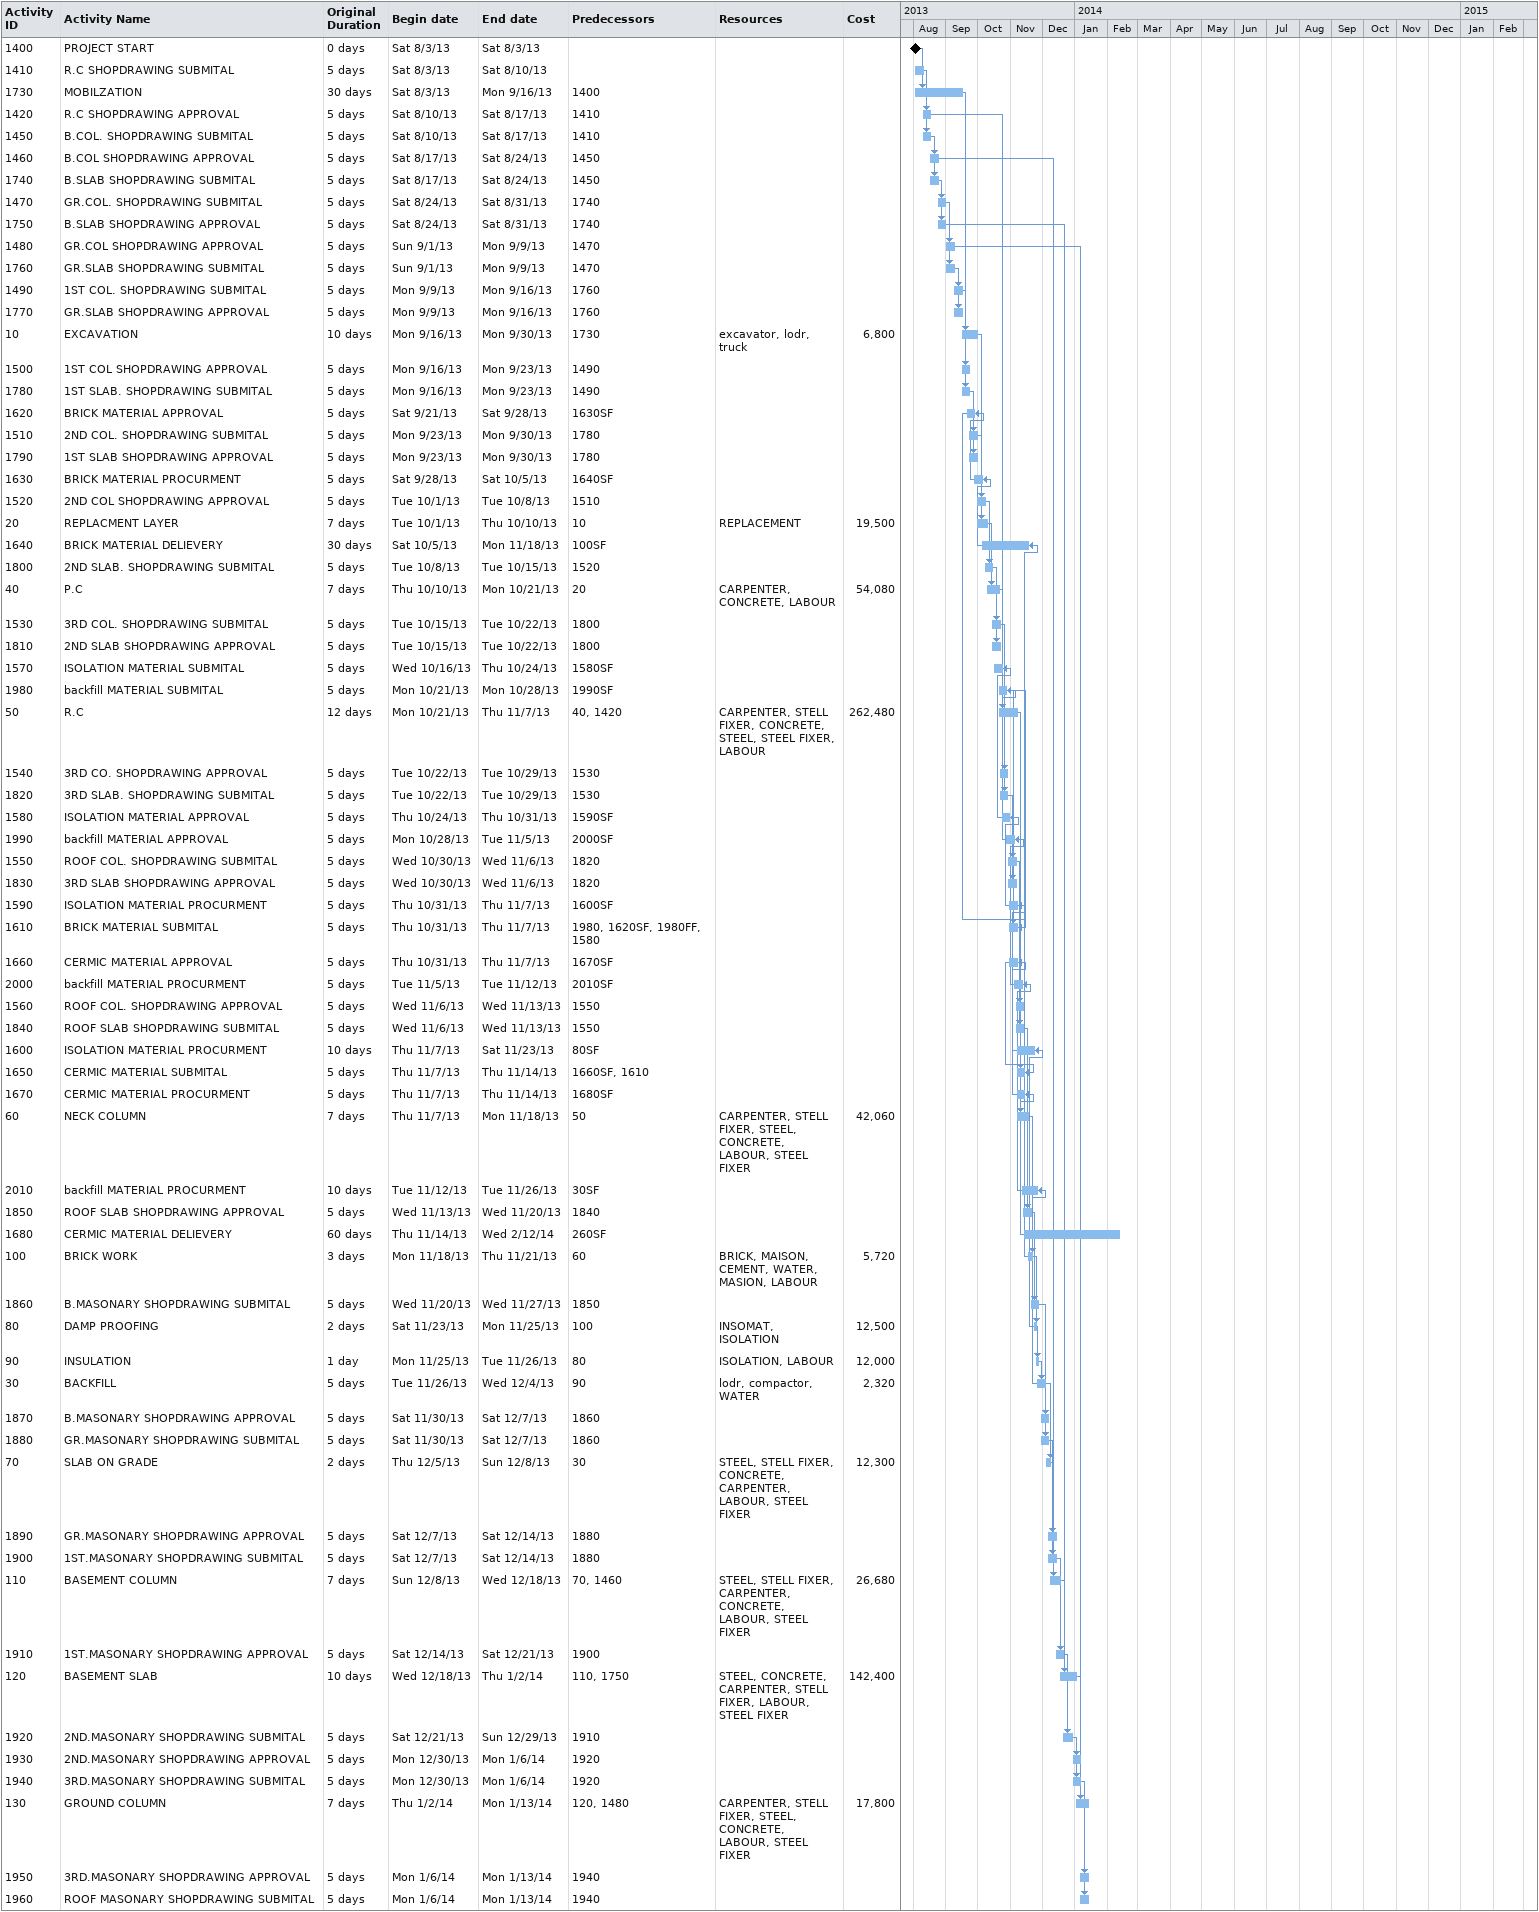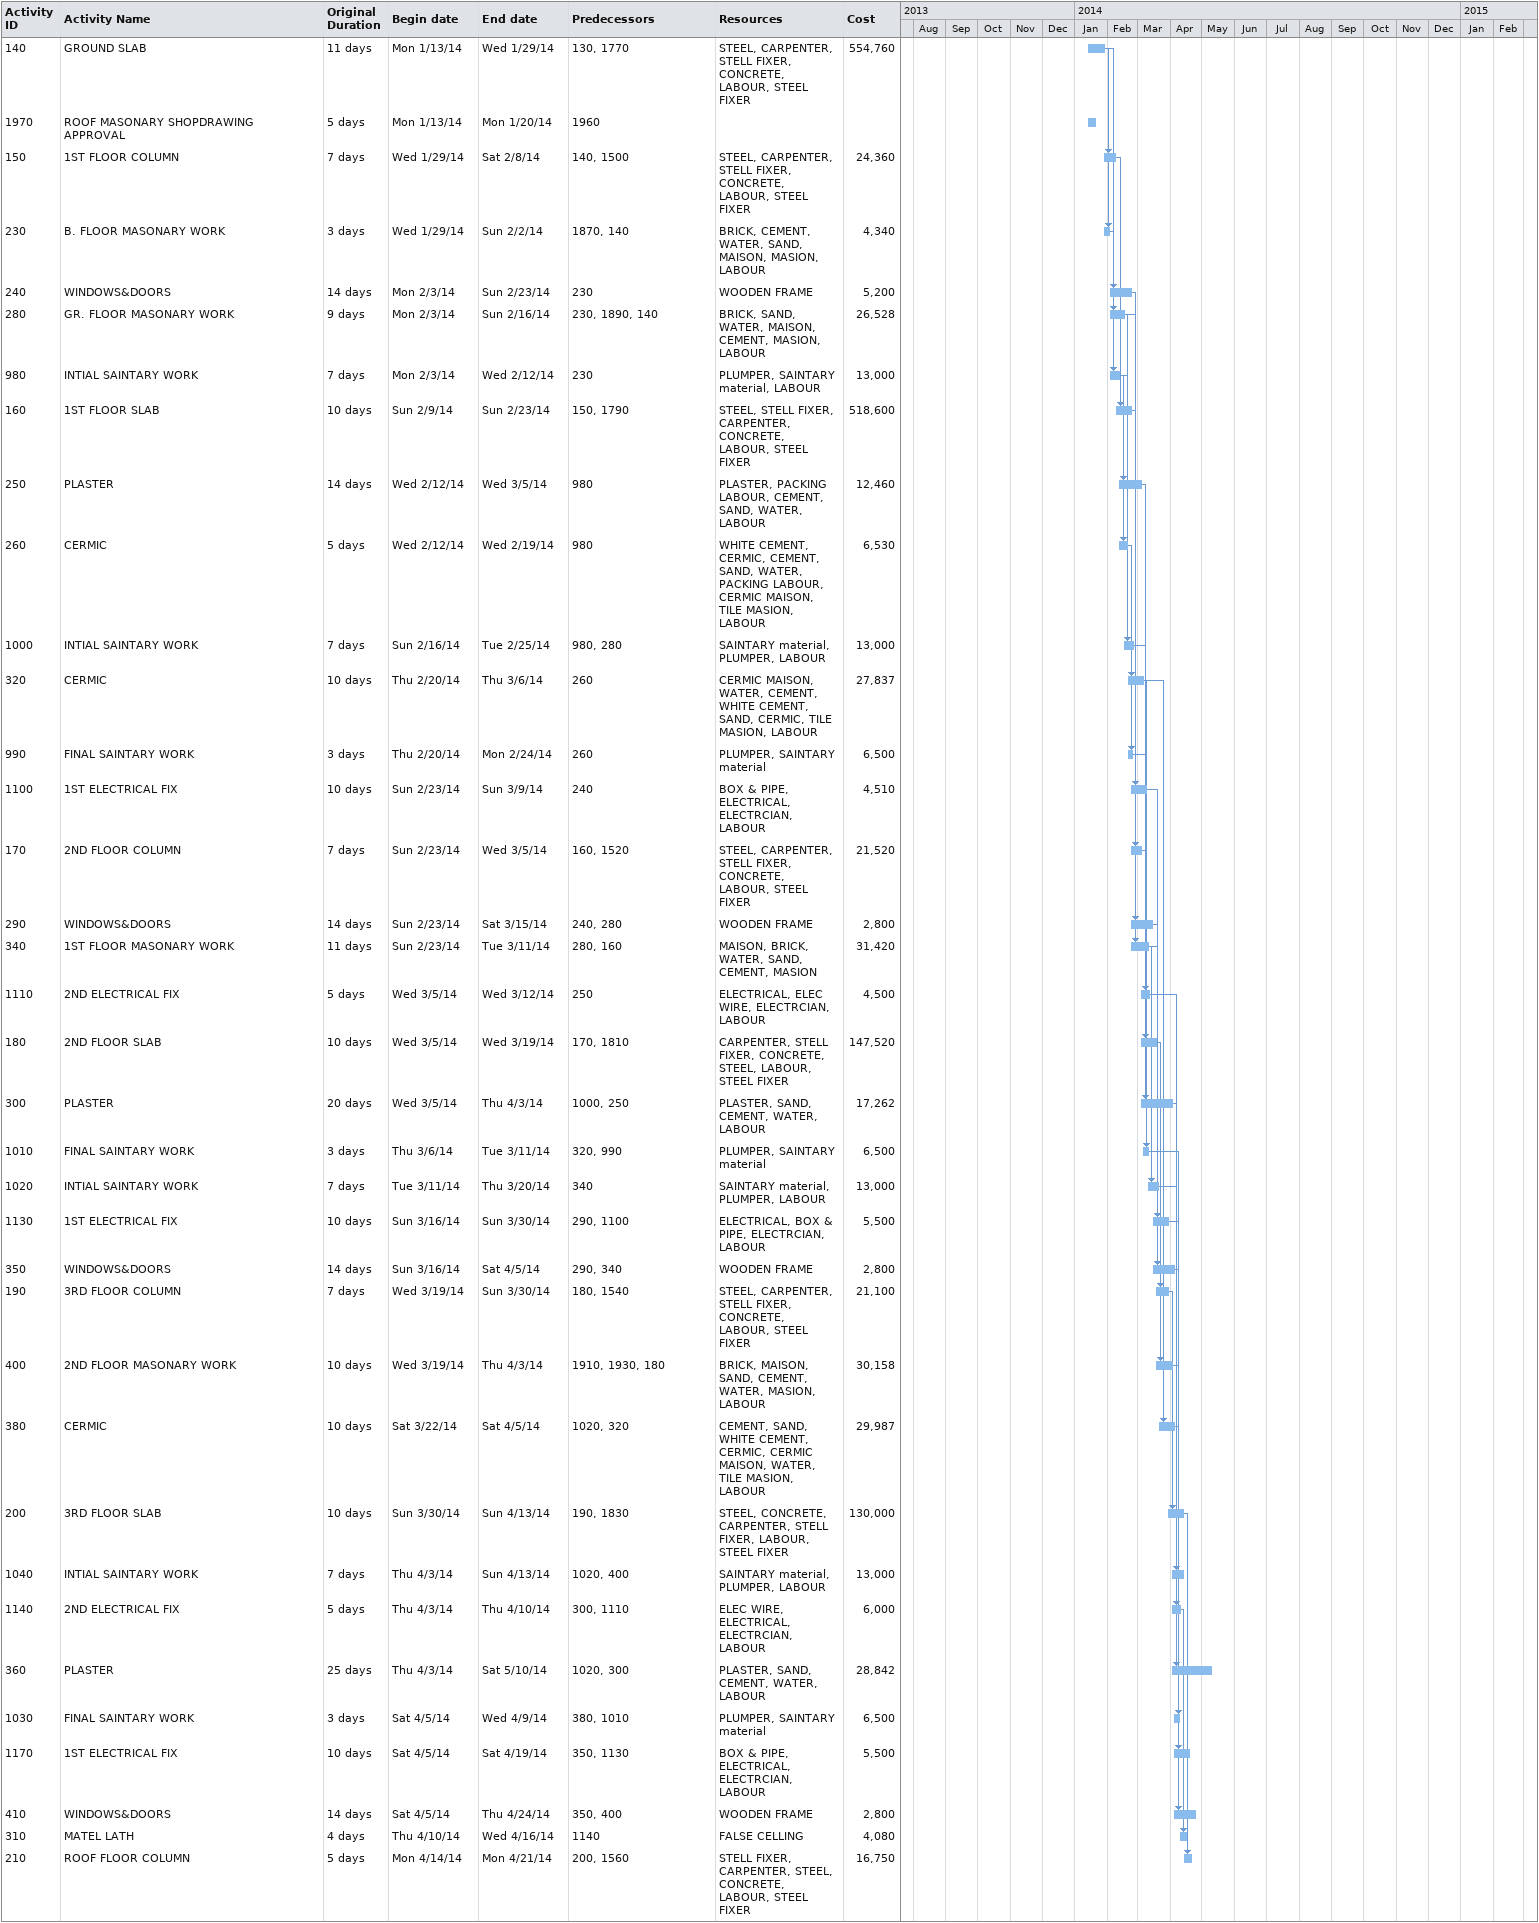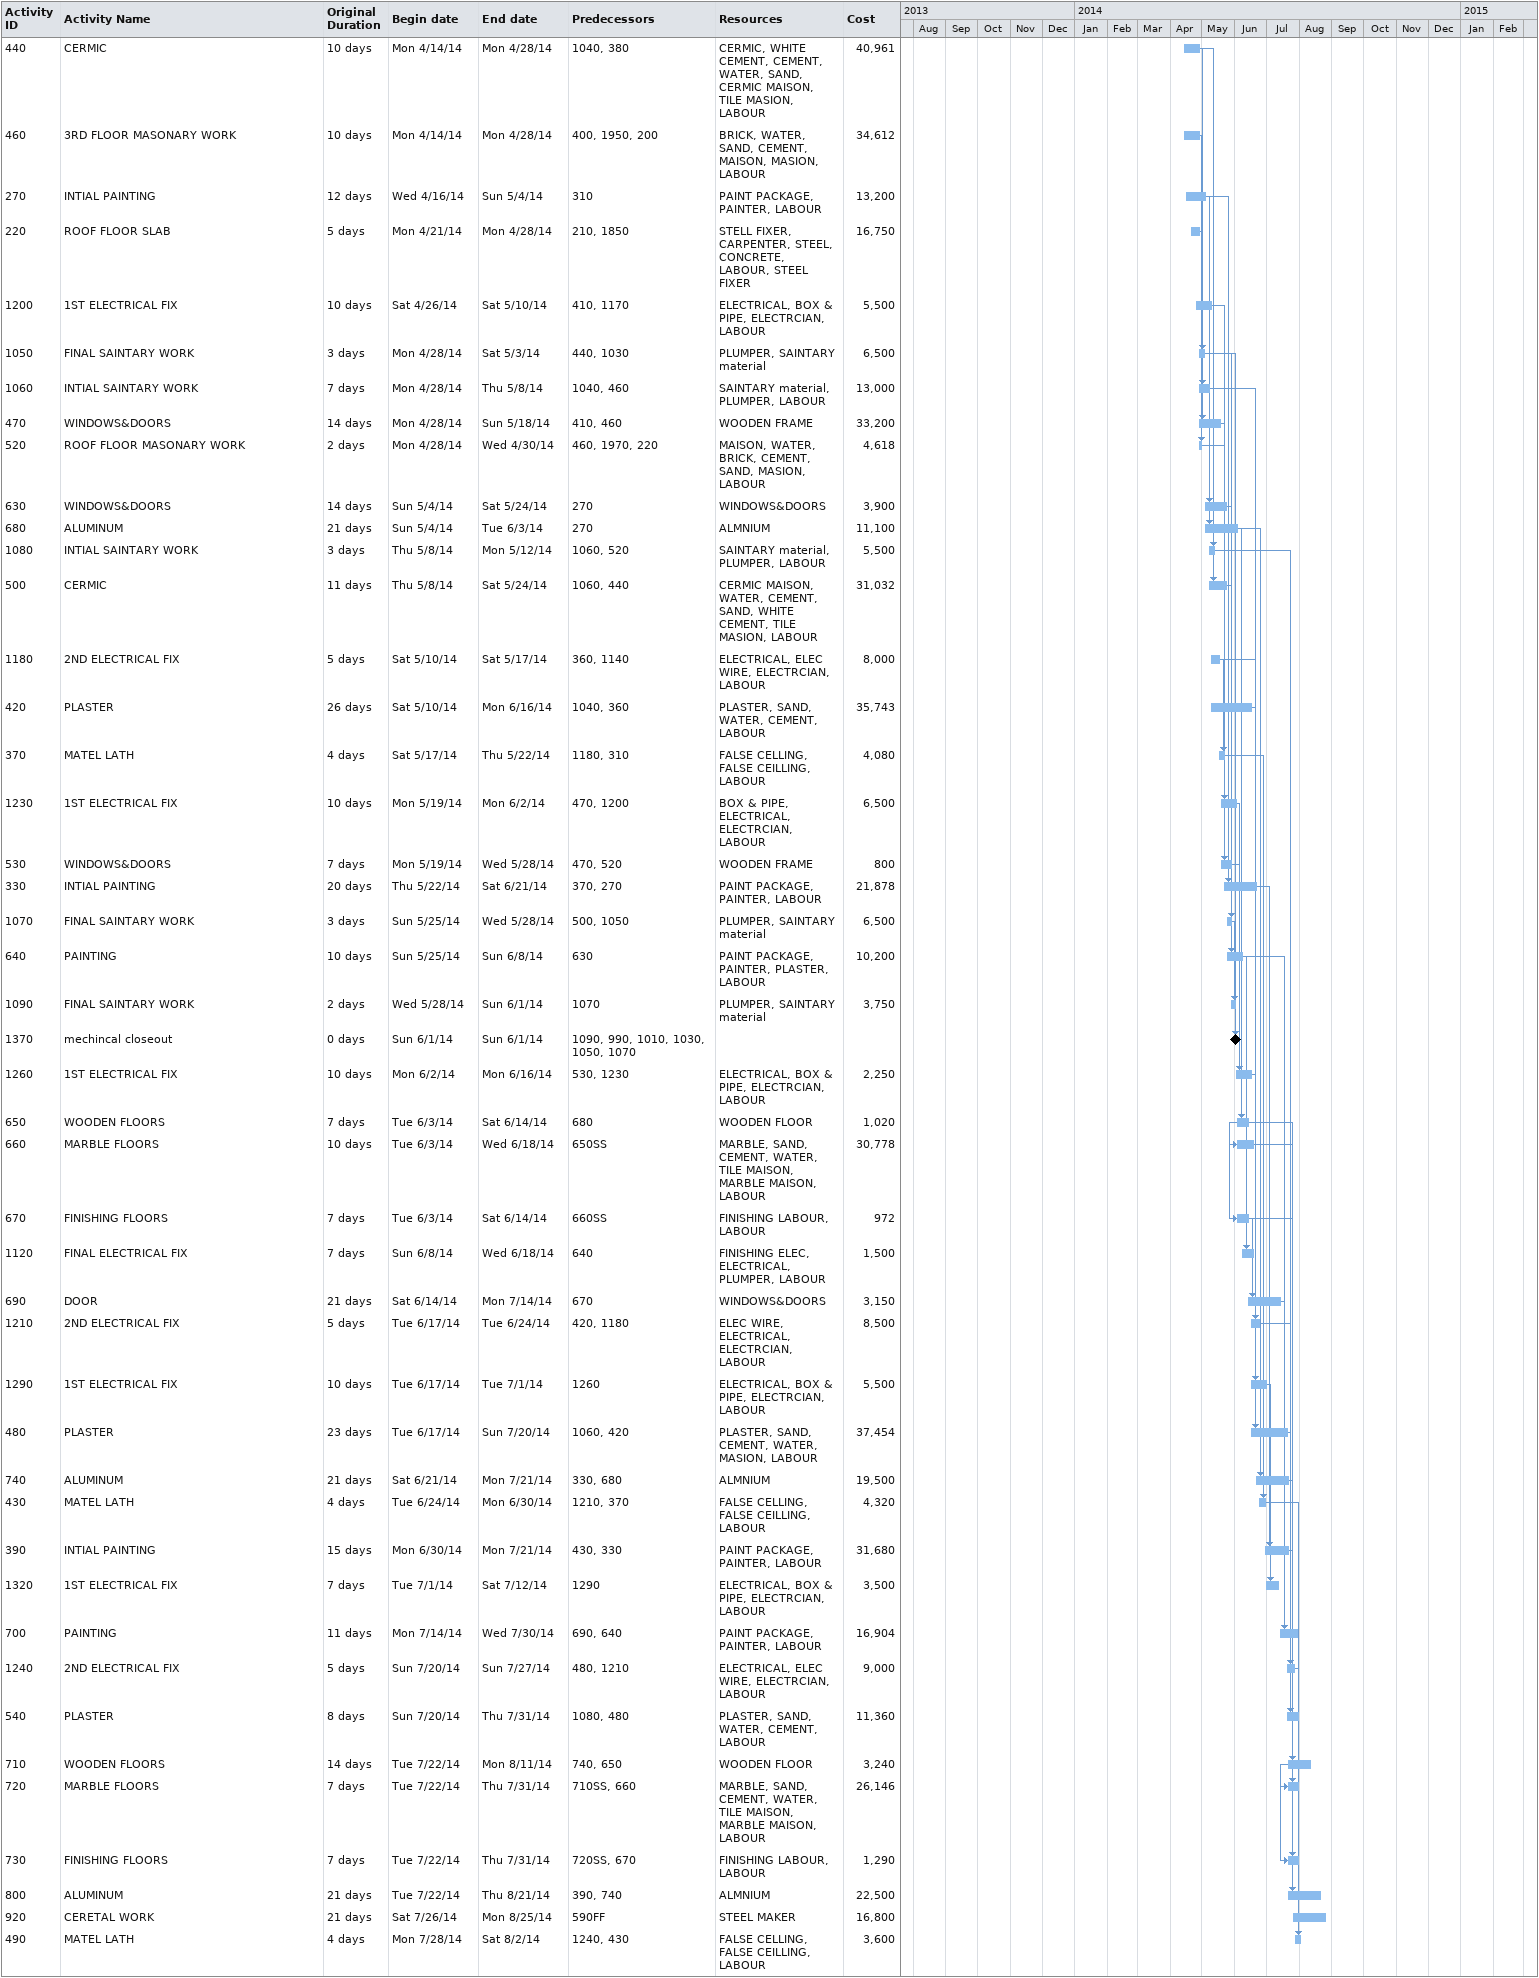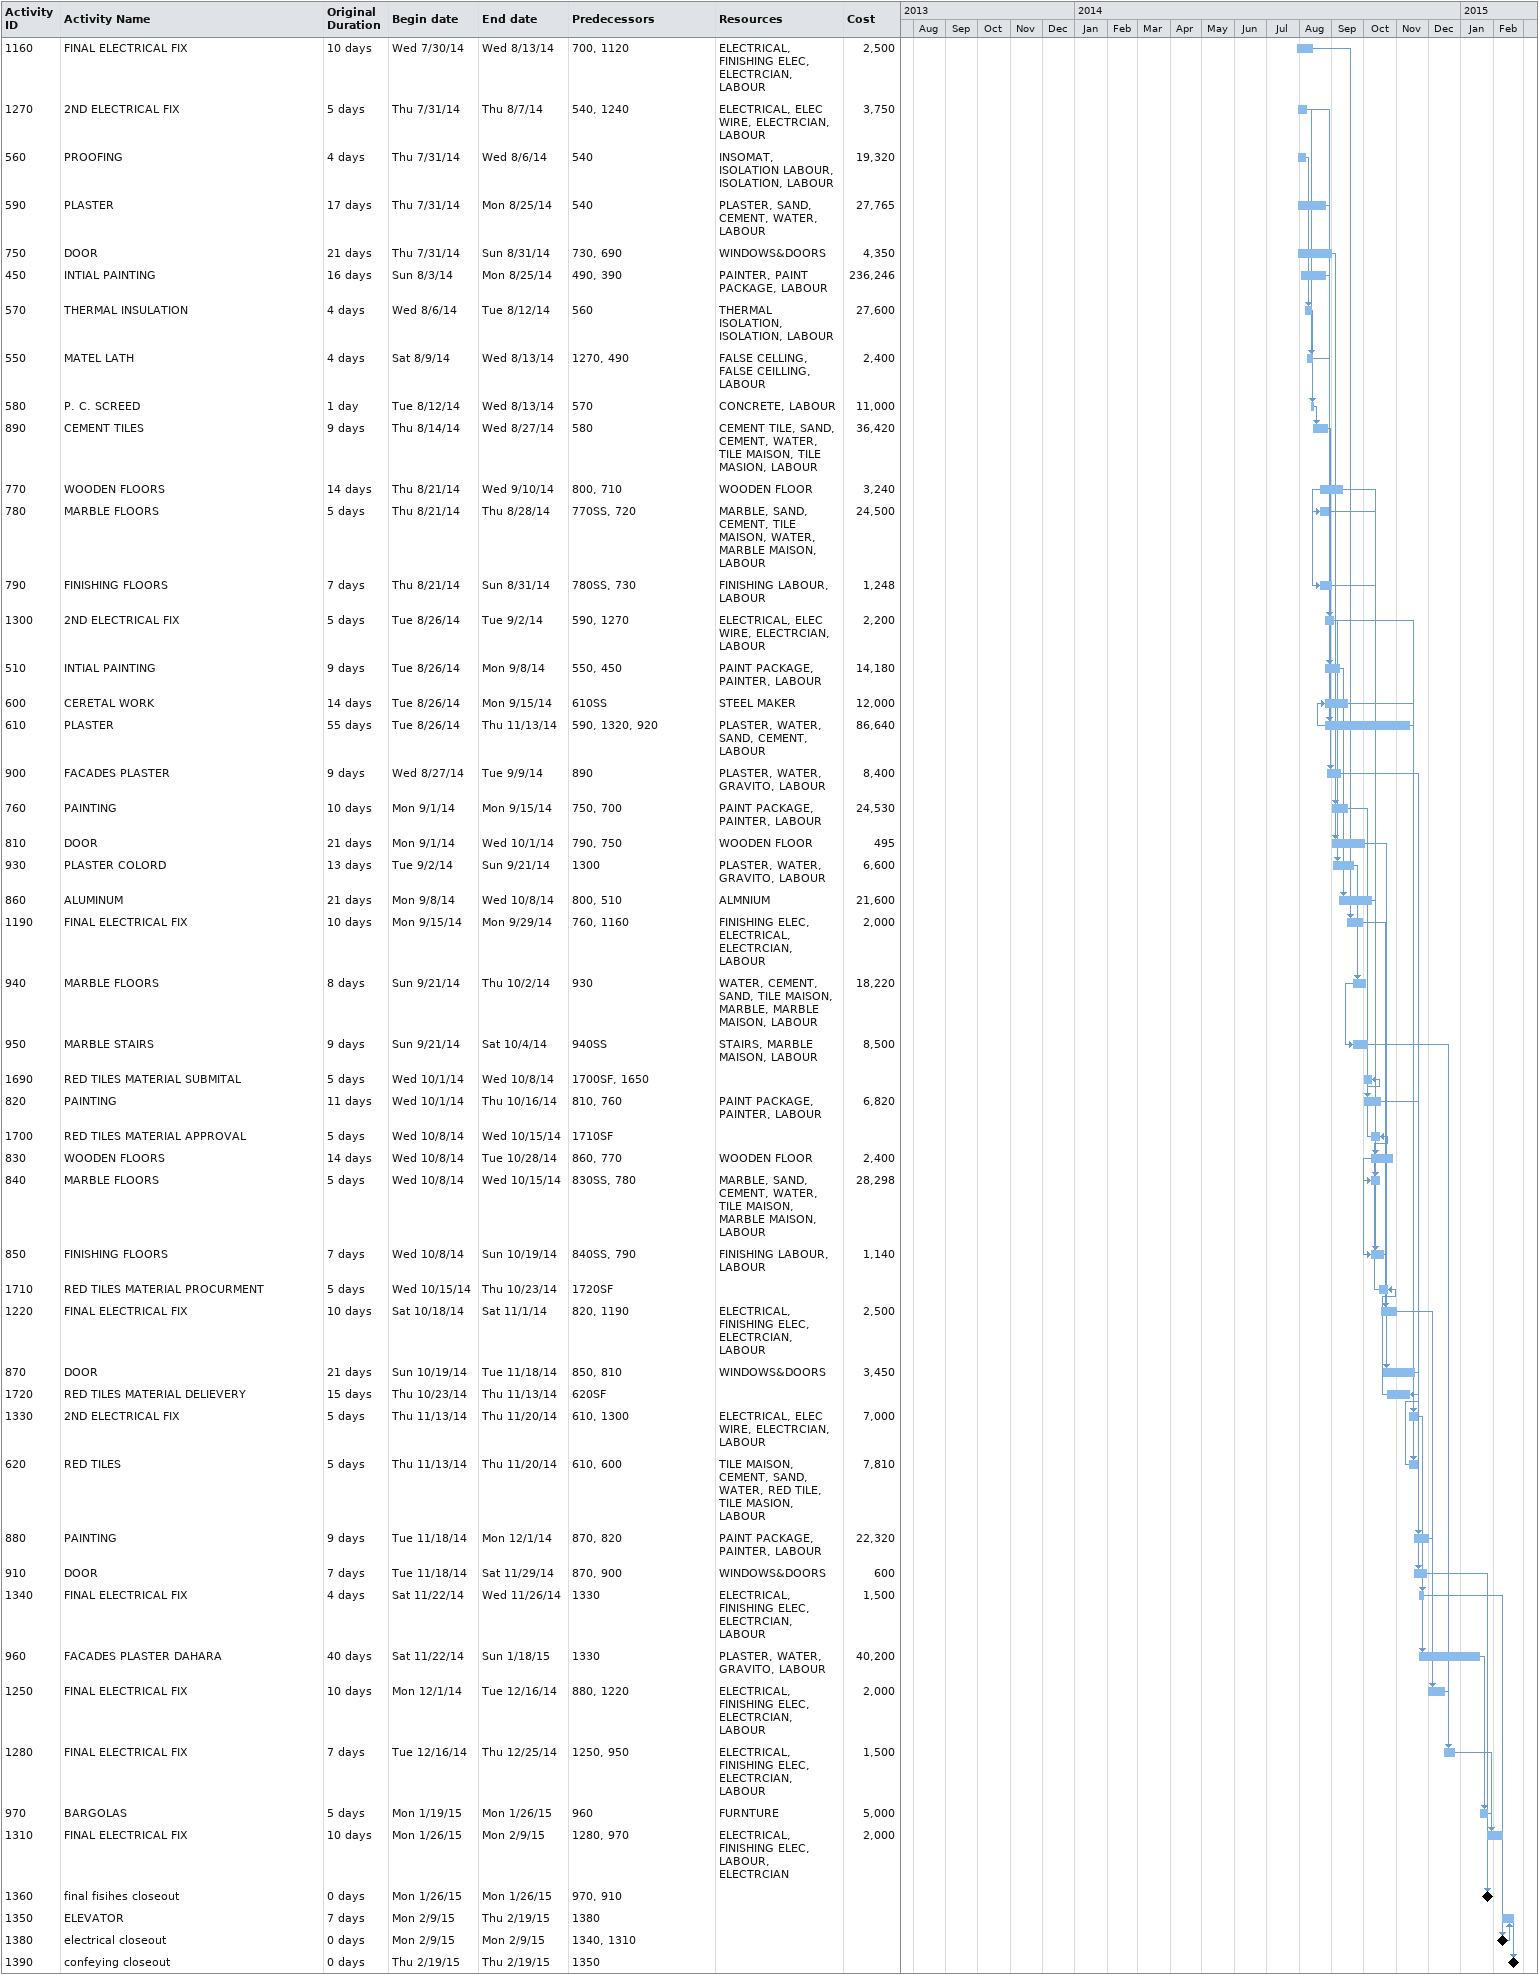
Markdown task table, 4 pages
| ID | Task | Original duration | Start | Finish | Predecessors | Resources | Cost |
|---|---|---|---|---|---|---|---|
| 1400 | PROJECT START | 0d | 2013-08-03 | 2013-08-03 |  |  |  |
| 1410 | R.C SHOPDRAWING SUBMITAL | 5d | 2013-08-03 | 2013-08-10 |  |  |  |
| 1730 | MOBILZATION | 30d | 2013-08-03 | 2013-09-16 | 1400 |  |  |
| 1420 | R.C SHOPDRAWING APPROVAL | 5d | 2013-08-10 | 2013-08-17 | 1410 |  |  |
| 1450 | B.COL. SHOPDRAWING SUBMITAL | 5d | 2013-08-10 | 2013-08-17 | 1410 |  |  |
| 1460 | B.COL SHOPDRAWING APPROVAL | 5d | 2013-08-17 | 2013-08-24 | 1450 |  |  |
| 1740 | B.SLAB SHOPDRAWING SUBMITAL | 5d | 2013-08-17 | 2013-08-24 | 1450 |  |  |
| 1470 | GR.COL. SHOPDRAWING SUBMITAL | 5d | 2013-08-24 | 2013-08-31 | 1740 |  |  |
| 1750 | B.SLAB SHOPDRAWING APPROVAL | 5d | 2013-08-24 | 2013-08-31 | 1740 |  |  |
| 1480 | GR.COL SHOPDRAWING APPROVAL | 5d | 2013-09-01 | 2013-09-09 | 1470 |  |  |
| 1760 | GR.SLAB SHOPDRAWING SUBMITAL | 5d | 2013-09-01 | 2013-09-09 | 1470 |  |  |
| 1490 | 1ST COL. SHOPDRAWING SUBMITAL | 5d | 2013-09-09 | 2013-09-16 | 1760 |  |  |
| 1770 | GR.SLAB SHOPDRAWING APPROVAL | 5d | 2013-09-09 | 2013-09-16 | 1760 |  |  |
| 10 | EXCAVATION | 10d | 2013-09-16 | 2013-09-30 | 1730 | excavator, lodr, truck | 6800 |
| 1500 | 1ST COL SHOPDRAWING APPROVAL | 5d | 2013-09-16 | 2013-09-23 | 1490 |  |  |
| 1780 | 1ST SLAB. SHOPDRAWING SUBMITAL | 5d | 2013-09-16 | 2013-09-23 | 1490 |  |  |
| 1620 | BRICK MATERIAL APPROVAL | 5d | 2013-09-21 | 2013-09-28 | 1630SF |  |  |
| 1510 | 2ND COL. SHOPDRAWING SUBMITAL | 5d | 2013-09-23 | 2013-09-30 | 1780 |  |  |
| 1790 | 1ST SLAB SHOPDRAWING APPROVAL | 5d | 2013-09-23 | 2013-09-30 | 1780 |  |  |
| 1630 | BRICK MATERIAL PROCURMENT | 5d | 2013-09-28 | 2013-10-05 | 1640SF |  |  |
| 1520 | 2ND COL SHOPDRAWING APPROVAL | 5d | 2013-10-01 | 2013-10-08 | 1510 |  |  |
| 20 | REPLACMENT LAYER | 7d | 2013-10-01 | 2013-10-10 | 10 | REPLACEMENT | 19500 |
| 1640 | BRICK MATERIAL DELIEVERY | 30d | 2013-10-05 | 2013-11-18 | 100SF |  |  |
| 1800 | 2ND SLAB. SHOPDRAWING SUBMITAL | 5d | 2013-10-08 | 2013-10-15 | 1520 |  |  |
| 40 | P.C | 7d | 2013-10-10 | 2013-10-21 | 20 | CARPENTER, CONCRETE, LABOUR | 54080 |
| 1530 | 3RD COL. SHOPDRAWING SUBMITAL | 5d | 2013-10-15 | 2013-10-22 | 1800 |  |  |
| 1810 | 2ND SLAB SHOPDRAWING APPROVAL | 5d | 2013-10-15 | 2013-10-22 | 1800 |  |  |
| 1570 | ISOLATION MATERIAL SUBMITAL | 5d | 2013-10-16 | 2013-10-24 | 1580SF |  |  |
| 1980 | backfill MATERIAL SUBMITAL | 5d | 2013-10-21 | 2013-10-28 | 1990SF |  |  |
| 50 | R.C | 12d | 2013-10-21 | 2013-11-07 | 40, 1420 | CARPENTER, STELL FIXER, CONCRETE, STEEL, STEEL FIXER, LABOUR | 262480 |
| 1540 | 3RD CO. SHOPDRAWING APPROVAL | 5d | 2013-10-22 | 2013-10-29 | 1530 |  |  |
| 1820 | 3RD SLAB. SHOPDRAWING SUBMITAL | 5d | 2013-10-22 | 2013-10-29 | 1530 |  |  |
| 1580 | ISOLATION MATERIAL APPROVAL | 5d | 2013-10-24 | 2013-10-31 | 1590SF |  |  |
| 1990 | backfill MATERIAL APPROVAL | 5d | 2013-10-28 | 2013-11-05 | 2000SF |  |  |
| 1550 | ROOF COL. SHOPDRAWING SUBMITAL | 5d | 2013-10-30 | 2013-11-06 | 1820 |  |  |
| 1830 | 3RD SLAB SHOPDRAWING APPROVAL | 5d | 2013-10-30 | 2013-11-06 | 1820 |  |  |
| 1590 | ISOLATION MATERIAL PROCURMENT | 5d | 2013-10-31 | 2013-11-07 | 1600SF |  |  |
| 1610 | BRICK MATERIAL SUBMITAL | 5d | 2013-10-31 | 2013-11-07 | 1980, 1620SF, 1980FF, 1580 |  |  |
| 1660 | CERMIC MATERIAL APPROVAL | 5d | 2013-10-31 | 2013-11-07 | 1670SF |  |  |
| 2000 | backfill MATERIAL PROCURMENT | 5d | 2013-11-05 | 2013-11-12 | 2010SF |  |  |
| 1560 | ROOF COL. SHOPDRAWING APPROVAL | 5d | 2013-11-06 | 2013-11-13 | 1550 |  |  |
| 1840 | ROOF SLAB SHOPDRAWING SUBMITAL | 5d | 2013-11-06 | 2013-11-13 | 1550 |  |  |
| 1600 | ISOLATION MATERIAL PROCURMENT | 10d | 2013-11-07 | 2013-11-23 | 80SF |  |  |
| 1650 | CERMIC MATERIAL SUBMITAL | 5d | 2013-11-07 | 2013-11-14 | 1660SF, 1610 |  |  |
| 1670 | CERMIC MATERIAL PROCURMENT | 5d | 2013-11-07 | 2013-11-14 | 1680SF |  |  |
| 60 | NECK COLUMN | 7d | 2013-11-07 | 2013-11-18 | 50 | CARPENTER, STELL FIXER, STEEL, CONCRETE, LABOUR, STEEL FIXER | 42060 |
| 2010 | backfill MATERIAL PROCURMENT | 10d | 2013-11-12 | 2013-11-26 | 30SF |  |  |
| 1850 | ROOF SLAB SHOPDRAWING APPROVAL | 5d | 2013-11-13 | 2013-11-20 | 1840 |  |  |
| 1680 | CERMIC MATERIAL DELIEVERY | 60d | 2013-11-14 | 2014-02-12 | 260SF |  |  |
| 100 | BRICK WORK | 3d | 2013-11-18 | 2013-11-21 | 60 | BRICK, MAISON, CEMENT, WATER, MASION, LABOUR | 5720 |
| 1860 | B.MASONARY SHOPDRAWING SUBMITAL | 5d | 2013-11-20 | 2013-11-27 | 1850 |  |  |
| 80 | DAMP PROOFING | 2d | 2013-11-23 | 2013-11-25 | 100 | INSOMAT, ISOLATION | 12500 |
| 90 | INSULATION | 1d | 2013-11-25 | 2013-11-26 | 80 | ISOLATION, LABOUR | 12000 |
| 30 | BACKFILL | 5d | 2013-11-26 | 2013-12-04 | 90 | lodr, compactor, WATER | 2320 |
| 1870 | B.MASONARY SHOPDRAWING APPROVAL | 5d | 2013-11-30 | 2013-12-07 | 1860 |  |  |
| 1880 | GR.MASONARY SHOPDRAWING SUBMITAL | 5d | 2013-11-30 | 2013-12-07 | 1860 |  |  |
| 70 | SLAB ON GRADE | 2d | 2013-12-05 | 2013-12-08 | 30 | STEEL, STELL FIXER, CONCRETE, CARPENTER, LABOUR, STEEL FIXER | 12300 |
| 1890 | GR.MASONARY SHOPDRAWING APPROVAL | 5d | 2013-12-07 | 2013-12-14 | 1880 |  |  |
| 1900 | 1ST.MASONARY SHOPDRAWING SUBMITAL | 5d | 2013-12-07 | 2013-12-14 | 1880 |  |  |
| 110 | BASEMENT COLUMN | 7d | 2013-12-08 | 2013-12-18 | 70, 1460 | STEEL, STELL FIXER, CARPENTER, CONCRETE, LABOUR, STEEL FIXER | 26680 |
| 1910 | 1ST.MASONARY SHOPDRAWING APPROVAL | 5d | 2013-12-14 | 2013-12-21 | 1900 |  |  |
| 120 | BASEMENT SLAB | 10d | 2013-12-18 | 2014-01-02 | 110, 1750 | STEEL, CONCRETE, CARPENTER, STELL FIXER, LABOUR, STEEL FIXER | 142400 |
| 1920 | 2ND.MASONARY SHOPDRAWING SUBMITAL | 5d | 2013-12-21 | 2013-12-29 | 1910 |  |  |
| 1930 | 2ND.MASONARY SHOPDRAWING APPROVAL | 5d | 2013-12-30 | 2014-01-06 | 1920 |  |  |
| 1940 | 3RD.MASONARY SHOPDRAWING SUBMITAL | 5d | 2013-12-30 | 2014-01-06 | 1920 |  |  |
| 130 | GROUND COLUMN | 7d | 2014-01-02 | 2014-01-13 | 120, 1480 | CARPENTER, STELL FIXER, STEEL, CONCRETE, LABOUR, STEEL FIXER | 17800 |
| 1950 | 3RD.MASONARY SHOPDRAWING APPROVAL | 5d | 2014-01-06 | 2014-01-13 | 1940 |  |  |
| 1960 | ROOF MASONARY SHOPDRAWING SUBMITAL | 5d | 2014-01-06 | 2014-01-13 | 1940 |  |  |
| 140 | GROUND SLAB | 11d | 2014-01-13 | 2014-01-29 | 130, 1770 | STEEL, CARPENTER, STELL FIXER, CONCRETE, LABOUR, STEEL FIXER | 554760 |
| 1970 | ROOF MASONARY SHOPDRAWING APPROVAL | 5d | 2014-01-13 | 2014-01-20 | 1960 |  |  |
| 150 | 1ST FLOOR COLUMN | 7d | 2014-01-29 | 2014-02-08 | 140, 1500 | STEEL, CARPENTER, STELL FIXER, CONCRETE, LABOUR, STEEL FIXER | 24360 |
| 230 | B. FLOOR MASONARY WORK | 3d | 2014-01-29 | 2014-02-02 | 1870, 140 | BRICK, CEMENT, WATER, SAND, MAISON, MASION, LABOUR | 4340 |
| 240 | WINDOWS&DOORS | 14d | 2014-02-03 | 2014-02-23 | 230 | WOODEN FRAME | 5200 |
| 280 | GR. FLOOR MASONARY WORK | 9d | 2014-02-03 | 2014-02-16 | 230, 1890, 140 | BRICK, SAND, WATER, MAISON, CEMENT, MASION, LABOUR | 26528 |
| 980 | INTIAL SAINTARY WORK | 7d | 2014-02-03 | 2014-02-12 | 230 | PLUMPER, SAINTARY material, LABOUR | 13000 |
| 160 | 1ST FLOOR SLAB | 10d | 2014-02-09 | 2014-02-23 | 150, 1790 | STEEL, STELL FIXER, CARPENTER, CONCRETE, LABOUR, STEEL FIXER | 518600 |
| 250 | PLASTER | 14d | 2014-02-12 | 2014-03-05 | 980 | PLASTER, PACKING LABOUR, CEMENT, SAND, WATER, LABOUR | 12460 |
| 260 | CERMIC | 5d | 2014-02-12 | 2014-02-19 | 980 | WHITE CEMENT, CERMIC, CEMENT, SAND, WATER, PACKING LABOUR, CERMIC MAISON, TILE MASION, LABOUR | 6530 |
| 1000 | INTIAL SAINTARY WORK | 7d | 2014-02-16 | 2014-02-25 | 980, 280 | SAINTARY material, PLUMPER, LABOUR | 13000 |
| 320 | CERMIC | 10d | 2014-02-20 | 2014-03-06 | 260 | CERMIC MAISON, WATER, CEMENT, WHITE CEMENT, SAND, CERMIC, TILE MASION, LABOUR | 27837 |
| 990 | FINAL SAINTARY WORK | 3d | 2014-02-20 | 2014-02-24 | 260 | PLUMPER, SAINTARY material | 6500 |
| 1100 | 1ST ELECTRICAL FIX | 10d | 2014-02-23 | 2014-03-09 | 240 | BOX & PIPE, ELECTRICAL, ELECTRCIAN, LABOUR | 4510 |
| 170 | 2ND FLOOR COLUMN | 7d | 2014-02-23 | 2014-03-05 | 160, 1520 | STEEL, CARPENTER, STELL FIXER, CONCRETE, LABOUR, STEEL FIXER | 21520 |
| 290 | WINDOWS&DOORS | 14d | 2014-02-23 | 2014-03-15 | 240, 280 | WOODEN FRAME | 2800 |
| 340 | 1ST FLOOR MASONARY WORK | 11d | 2014-02-23 | 2014-03-11 | 280, 160 | MAISON, BRICK, WATER, SAND, CEMENT, MASION | 31420 |
| 1110 | 2ND ELECTRICAL FIX | 5d | 2014-03-05 | 2014-03-12 | 250 | ELECTRICAL, ELEC WIRE, ELECTRCIAN, LABOUR | 4500 |
| 180 | 2ND FLOOR SLAB | 10d | 2014-03-05 | 2014-03-19 | 170, 1810 | CARPENTER, STELL FIXER, CONCRETE, STEEL, LABOUR, STEEL FIXER | 147520 |
| 300 | PLASTER | 20d | 2014-03-05 | 2014-04-03 | 1000, 250 | PLASTER, SAND, CEMENT, WATER, LABOUR | 17262 |
| 1010 | FINAL SAINTARY WORK | 3d | 2014-03-06 | 2014-03-11 | 320, 990 | PLUMPER, SAINTARY material | 6500 |
| 1020 | INTIAL SAINTARY WORK | 7d | 2014-03-11 | 2014-03-20 | 340 | SAINTARY material, PLUMPER, LABOUR | 13000 |
| 1130 | 1ST ELECTRICAL FIX | 10d | 2014-03-16 | 2014-03-30 | 290, 1100 | ELECTRICAL, BOX & PIPE, ELECTRCIAN, LABOUR | 5500 |
| 350 | WINDOWS&DOORS | 14d | 2014-03-16 | 2014-04-05 | 290, 340 | WOODEN FRAME | 2800 |
| 190 | 3RD FLOOR COLUMN | 7d | 2014-03-19 | 2014-03-30 | 180, 1540 | STEEL, CARPENTER, STELL FIXER, CONCRETE, LABOUR, STEEL FIXER | 21100 |
| 400 | 2ND FLOOR MASONARY WORK | 10d | 2014-03-19 | 2014-04-03 | 1910, 1930, 180 | BRICK, MAISON, SAND, CEMENT, WATER, MASION, LABOUR | 30158 |
| 380 | CERMIC | 10d | 2014-03-22 | 2014-04-05 | 1020, 320 | CEMENT, SAND, WHITE CEMENT, CERMIC, CERMIC MAISON, WATER, TILE MASION, LABOUR | 29987 |
| 200 | 3RD FLOOR SLAB | 10d | 2014-03-30 | 2014-04-13 | 190, 1830 | STEEL, CONCRETE, CARPENTER, STELL FIXER, LABOUR, STEEL FIXER | 130000 |
| 1040 | INTIAL SAINTARY WORK | 7d | 2014-04-03 | 2014-04-13 | 1020, 400 | SAINTARY material, PLUMPER, LABOUR | 13000 |
| 1140 | 2ND ELECTRICAL FIX | 5d | 2014-04-03 | 2014-04-10 | 300, 1110 | ELEC WIRE, ELECTRICAL, ELECTRCIAN, LABOUR | 6000 |
| 360 | PLASTER | 25d | 2014-04-03 | 2014-05-10 | 1020, 300 | PLASTER, SAND, CEMENT, WATER, LABOUR | 28842 |
| 1030 | FINAL SAINTARY WORK | 3d | 2014-04-05 | 2014-04-09 | 380, 1010 | PLUMPER, SAINTARY material | 6500 |
| 1170 | 1ST ELECTRICAL FIX | 10d | 2014-04-05 | 2014-04-19 | 350, 1130 | BOX & PIPE, ELECTRICAL, ELECTRCIAN, LABOUR | 5500 |
| 410 | WINDOWS&DOORS | 14d | 2014-04-05 | 2014-04-24 | 350, 400 | WOODEN FRAME | 2800 |
| 310 | MATEL LATH | 4d | 2014-04-10 | 2014-04-16 | 1140 | FALSE CELLING | 4080 |
| 210 | ROOF FLOOR COLUMN | 5d | 2014-04-14 | 2014-04-21 | 200, 1560 | STELL FIXER, CARPENTER, STEEL, CONCRETE, LABOUR, STEEL FIXER | 16750 |
| 440 | CERMIC | 10d | 2014-04-14 | 2014-04-28 | 1040, 380 | CERMIC, WHITE CEMENT, CEMENT, WATER, SAND, CERMIC MAISON, TILE MASION, LABOUR | 40961 |
| 460 | 3RD FLOOR MASONARY WORK | 10d | 2014-04-14 | 2014-04-28 | 400, 1950, 200 | BRICK, WATER, SAND, CEMENT, MAISON, MASION, LABOUR | 34612 |
| 270 | INTIAL PAINTING | 12d | 2014-04-16 | 2014-05-04 | 310 | PAINT PACKAGE, PAINTER, LABOUR | 13200 |
| 220 | ROOF FLOOR SLAB | 5d | 2014-04-21 | 2014-04-28 | 210, 1850 | STELL FIXER, CARPENTER, STEEL, CONCRETE, LABOUR, STEEL FIXER | 16750 |
| 1200 | 1ST ELECTRICAL FIX | 10d | 2014-04-26 | 2014-05-10 | 410, 1170 | ELECTRICAL, BOX & PIPE, ELECTRCIAN, LABOUR | 5500 |
| 1050 | FINAL SAINTARY WORK | 3d | 2014-04-28 | 2014-05-03 | 440, 1030 | PLUMPER, SAINTARY material | 6500 |
| 1060 | INTIAL SAINTARY WORK | 7d | 2014-04-28 | 2014-05-08 | 1040, 460 | SAINTARY material, PLUMPER, LABOUR | 13000 |
| 470 | WINDOWS&DOORS | 14d | 2014-04-28 | 2014-05-18 | 410, 460 | WOODEN FRAME | 33200 |
| 520 | ROOF FLOOR MASONARY WORK | 2d | 2014-04-28 | 2014-04-30 | 460, 1970, 220 | MAISON, WATER, BRICK, CEMENT, SAND, MASION, LABOUR | 4618 |
| 630 | WINDOWS&DOORS | 14d | 2014-05-04 | 2014-05-24 | 270 | WINDOWS&DOORS | 3900 |
| 680 | ALUMINUM | 21d | 2014-05-04 | 2014-06-03 | 270 | ALMNIUM | 11100 |
| 1080 | INTIAL SAINTARY WORK | 3d | 2014-05-08 | 2014-05-12 | 1060, 520 | SAINTARY material, PLUMPER, LABOUR | 5500 |
| 500 | CERMIC | 11d | 2014-05-08 | 2014-05-24 | 1060, 440 | CERMIC MAISON, WATER, CEMENT, SAND, WHITE CEMENT, TILE MASION, LABOUR | 31032 |
| 1180 | 2ND ELECTRICAL FIX | 5d | 2014-05-10 | 2014-05-17 | 360, 1140 | ELECTRICAL, ELEC WIRE, ELECTRCIAN, LABOUR | 8000 |
| 420 | PLASTER | 26d | 2014-05-10 | 2014-06-16 | 1040, 360 | PLASTER, SAND, WATER, CEMENT, LABOUR | 35743 |
| 370 | MATEL LATH | 4d | 2014-05-17 | 2014-05-22 | 1180, 310 | FALSE CELLING, FALSE CEILLING, LABOUR | 4080 |
| 1230 | 1ST ELECTRICAL FIX | 10d | 2014-05-19 | 2014-06-02 | 470, 1200 | BOX & PIPE, ELECTRICAL, ELECTRCIAN, LABOUR | 6500 |
| 530 | WINDOWS&DOORS | 7d | 2014-05-19 | 2014-05-28 | 470, 520 | WOODEN FRAME | 800 |
| 330 | INTIAL PAINTING | 20d | 2014-05-22 | 2014-06-21 | 370, 270 | PAINT PACKAGE, PAINTER, LABOUR | 21878 |
| 1070 | FINAL SAINTARY WORK | 3d | 2014-05-25 | 2014-05-28 | 500, 1050 | PLUMPER, SAINTARY material | 6500 |
| 640 | PAINTING | 10d | 2014-05-25 | 2014-06-08 | 630 | PAINT PACKAGE, PAINTER, PLASTER, LABOUR | 10200 |
| 1090 | FINAL SAINTARY WORK | 2d | 2014-05-28 | 2014-06-01 | 1070 | PLUMPER, SAINTARY material | 3750 |
| 1370 | mechincal closeout | 0d | 2014-06-01 | 2014-06-01 | 1090, 990, 1010, 1030, 1050, 1070 |  |  |
| 1260 | 1ST ELECTRICAL FIX | 10d | 2014-06-02 | 2014-06-16 | 530, 1230 | ELECTRICAL, BOX & PIPE, ELECTRCIAN, LABOUR | 2250 |
| 650 | WOODEN FLOORS | 7d | 2014-06-03 | 2014-06-14 | 680 | WOODEN FLOOR | 1020 |
| 660 | MARBLE FLOORS | 10d | 2014-06-03 | 2014-06-18 | 650SS | MARBLE, SAND, CEMENT, WATER, TILE MAISON, MARBLE MAISON, LABOUR | 30778 |
| 670 | FINISHING FLOORS | 7d | 2014-06-03 | 2014-06-14 | 660SS | FINISHING LABOUR, LABOUR | 972 |
| 1120 | FINAL ELECTRICAL FIX | 7d | 2014-06-08 | 2014-06-18 | 640 | FINISHING ELEC, ELECTRICAL, PLUMPER, LABOUR | 1500 |
| 690 | DOOR | 21d | 2014-06-14 | 2014-07-14 | 670 | WINDOWS&DOORS | 3150 |
| 1210 | 2ND ELECTRICAL FIX | 5d | 2014-06-17 | 2014-06-24 | 420, 1180 | ELEC WIRE, ELECTRICAL, ELECTRCIAN, LABOUR | 8500 |
| 1290 | 1ST ELECTRICAL FIX | 10d | 2014-06-17 | 2014-07-01 | 1260 | ELECTRICAL, BOX & PIPE, ELECTRCIAN, LABOUR | 5500 |
| 480 | PLASTER | 23d | 2014-06-17 | 2014-07-20 | 1060, 420 | PLASTER, SAND, CEMENT, WATER, MASION, LABOUR | 37454 |
| 740 | ALUMINUM | 21d | 2014-06-21 | 2014-07-21 | 330, 680 | ALMNIUM | 19500 |
| 430 | MATEL LATH | 4d | 2014-06-24 | 2014-06-30 | 1210, 370 | FALSE CELLING, FALSE CEILLING, LABOUR | 4320 |
| 390 | INTIAL PAINTING | 15d | 2014-06-30 | 2014-07-21 | 430, 330 | PAINT PACKAGE, PAINTER, LABOUR | 31680 |
| 1320 | 1ST ELECTRICAL FIX | 7d | 2014-07-01 | 2014-07-12 | 1290 | ELECTRICAL, BOX & PIPE, ELECTRCIAN, LABOUR | 3500 |
| 700 | PAINTING | 11d | 2014-07-14 | 2014-07-30 | 690, 640 | PAINT PACKAGE, PAINTER, LABOUR | 16904 |
| 1240 | 2ND ELECTRICAL FIX | 5d | 2014-07-20 | 2014-07-27 | 480, 1210 | ELECTRICAL, ELEC WIRE, ELECTRCIAN, LABOUR | 9000 |
| 540 | PLASTER | 8d | 2014-07-20 | 2014-07-31 | 1080, 480 | PLASTER, SAND, WATER, CEMENT, LABOUR | 11360 |
| 710 | WOODEN FLOORS | 14d | 2014-07-22 | 2014-08-11 | 740, 650 | WOODEN FLOOR | 3240 |
| 720 | MARBLE FLOORS | 7d | 2014-07-22 | 2014-07-31 | 710SS, 660 | MARBLE, SAND, CEMENT, WATER, TILE MAISON, MARBLE MAISON, LABOUR | 26146 |
| 730 | FINISHING FLOORS | 7d | 2014-07-22 | 2014-07-31 | 720SS, 670 | FINISHING LABOUR, LABOUR | 1290 |
| 800 | ALUMINUM | 21d | 2014-07-22 | 2014-08-21 | 390, 740 | ALMNIUM | 22500 |
| 920 | CERETAL WORK | 21d | 2014-07-26 | 2014-08-25 | 590FF | STEEL MAKER | 16800 |
| 490 | MATEL LATH | 4d | 2014-07-28 | 2014-08-02 | 1240, 430 | FALSE CELLING, FALSE CEILLING, LABOUR | 3600 |
| 1160 | FINAL ELECTRICAL FIX | 10d | 2014-07-30 | 2014-08-13 | 700, 1120 | ELECTRICAL, FINISHING ELEC, ELECTRCIAN, LABOUR | 2500 |
| 1270 | 2ND ELECTRICAL FIX | 5d | 2014-07-31 | 2014-08-07 | 540, 1240 | ELECTRICAL, ELEC WIRE, ELECTRCIAN, LABOUR | 3750 |
| 560 | PROOFING | 4d | 2014-07-31 | 2014-08-06 | 540 | INSOMAT, ISOLATION LABOUR, ISOLATION, LABOUR | 19320 |
| 590 | PLASTER | 17d | 2014-07-31 | 2014-08-25 | 540 | PLASTER, SAND, CEMENT, WATER, LABOUR | 27765 |
| 750 | DOOR | 21d | 2014-07-31 | 2014-08-31 | 730, 690 | WINDOWS&DOORS | 4350 |
| 450 | INTIAL PAINTING | 16d | 2014-08-03 | 2014-08-25 | 490, 390 | PAINTER, PAINT PACKAGE, LABOUR | 236246 |
| 570 | THERMAL INSULATION | 4d | 2014-08-06 | 2014-08-12 | 560 | THERMAL ISOLATION, ISOLATION, LABOUR | 27600 |
| 550 | MATEL LATH | 4d | 2014-08-09 | 2014-08-13 | 1270, 490 | FALSE CELLING, FALSE CEILLING, LABOUR | 2400 |
| 580 | P. C. SCREED | 1d | 2014-08-12 | 2014-08-13 | 570 | CONCRETE, LABOUR | 11000 |
| 890 | CEMENT TILES | 9d | 2014-08-14 | 2014-08-27 | 580 | CEMENT TILE, SAND, CEMENT, WATER, TILE MAISON, TILE MASION, LABOUR | 36420 |
| 770 | WOODEN FLOORS | 14d | 2014-08-21 | 2014-09-10 | 800, 710 | WOODEN FLOOR | 3240 |
| 780 | MARBLE FLOORS | 5d | 2014-08-21 | 2014-08-28 | 770SS, 720 | MARBLE, SAND, CEMENT, TILE MAISON, WATER, MARBLE MAISON, LABOUR | 24500 |
| 790 | FINISHING FLOORS | 7d | 2014-08-21 | 2014-08-31 | 780SS, 730 | FINISHING LABOUR, LABOUR | 1248 |
| 1300 | 2ND ELECTRICAL FIX | 5d | 2014-08-26 | 2014-09-02 | 590, 1270 | ELECTRICAL, ELEC WIRE, ELECTRCIAN, LABOUR | 2200 |
| 510 | INTIAL PAINTING | 9d | 2014-08-26 | 2014-09-08 | 550, 450 | PAINT PACKAGE, PAINTER, LABOUR | 14180 |
| 600 | CERETAL WORK | 14d | 2014-08-26 | 2014-09-15 | 610SS | STEEL MAKER | 12000 |
| 610 | PLASTER | 55d | 2014-08-26 | 2014-11-13 | 590, 1320, 920 | PLASTER, WATER, SAND, CEMENT, LABOUR | 86640 |
| 900 | FACADES PLASTER | 9d | 2014-08-27 | 2014-09-09 | 890 | PLASTER, WATER, GRAVITO, LABOUR | 8400 |
| 760 | PAINTING | 10d | 2014-09-01 | 2014-09-15 | 750, 700 | PAINT PACKAGE, PAINTER, LABOUR | 24530 |
| 810 | DOOR | 21d | 2014-09-01 | 2014-10-01 | 790, 750 | WOODEN FLOOR | 495 |
| 930 | PLASTER COLORD | 13d | 2014-09-02 | 2014-09-21 | 1300 | PLASTER, WATER, GRAVITO, LABOUR | 6600 |
| 860 | ALUMINUM | 21d | 2014-09-08 | 2014-10-08 | 800, 510 | ALMNIUM | 21600 |
| 1190 | FINAL ELECTRICAL FIX | 10d | 2014-09-15 | 2014-09-29 | 760, 1160 | FINISHING ELEC, ELECTRICAL, ELECTRCIAN, LABOUR | 2000 |
| 940 | MARBLE FLOORS | 8d | 2014-09-21 | 2014-10-02 | 930 | WATER, CEMENT, SAND, TILE MAISON, MARBLE, MARBLE MAISON, LABOUR | 18220 |
| 950 | MARBLE STAIRS | 9d | 2014-09-21 | 2014-10-04 | 940SS | STAIRS, MARBLE MAISON, LABOUR | 8500 |
| 1690 | RED TILES MATERIAL SUBMITAL | 5d | 2014-10-01 | 2014-10-08 | 1700SF, 1650 |  |  |
| 820 | PAINTING | 11d | 2014-10-01 | 2014-10-16 | 810, 760 | PAINT PACKAGE, PAINTER, LABOUR | 6820 |
| 1700 | RED TILES MATERIAL APPROVAL | 5d | 2014-10-08 | 2014-10-15 | 1710SF |  |  |
| 830 | WOODEN FLOORS | 14d | 2014-10-08 | 2014-10-28 | 860, 770 | WOODEN FLOOR | 2400 |
| 840 | MARBLE FLOORS | 5d | 2014-10-08 | 2014-10-15 | 830SS, 780 | MARBLE, SAND, CEMENT, WATER, TILE MAISON, MARBLE MAISON, LABOUR | 28298 |
| 850 | FINISHING FLOORS | 7d | 2014-10-08 | 2014-10-19 | 840SS, 790 | FINISHING LABOUR, LABOUR | 1140 |
| 1710 | RED TILES MATERIAL PROCURMENT | 5d | 2014-10-15 | 2014-10-23 | 1720SF |  |  |
| 1220 | FINAL ELECTRICAL FIX | 10d | 2014-10-18 | 2014-11-01 | 820, 1190 | ELECTRICAL, FINISHING ELEC, ELECTRCIAN, LABOUR | 2500 |
| 870 | DOOR | 21d | 2014-10-19 | 2014-11-18 | 850, 810 | WINDOWS&DOORS | 3450 |
| 1720 | RED TILES MATERIAL DELIEVERY | 15d | 2014-10-23 | 2014-11-13 | 620SF |  |  |
| 1330 | 2ND ELECTRICAL FIX | 5d | 2014-11-13 | 2014-11-20 | 610, 1300 | ELECTRICAL, ELEC WIRE, ELECTRCIAN, LABOUR | 7000 |
| 620 | RED TILES | 5d | 2014-11-13 | 2014-11-20 | 610, 600 | TILE MAISON, CEMENT, SAND, WATER, RED TILE, TILE MASION, LABOUR | 7810 |
| 880 | PAINTING | 9d | 2014-11-18 | 2014-12-01 | 870, 820 | PAINT PACKAGE, PAINTER, LABOUR | 22320 |
| 910 | DOOR | 7d | 2014-11-18 | 2014-11-29 | 870, 900 | WINDOWS&DOORS | 600 |
| 1340 | FINAL ELECTRICAL FIX | 4d | 2014-11-22 | 2014-11-26 | 1330 | ELECTRICAL, FINISHING ELEC, ELECTRCIAN, LABOUR | 1500 |
| 960 | FACADES PLASTER DAHARA | 40d | 2014-11-22 | 2015-01-18 | 1330 | PLASTER, WATER, GRAVITO, LABOUR | 40200 |
| 1250 | FINAL ELECTRICAL FIX | 10d | 2014-12-01 | 2014-12-16 | 880, 1220 | ELECTRICAL, FINISHING ELEC, ELECTRCIAN, LABOUR | 2000 |
| 1280 | FINAL ELECTRICAL FIX | 7d | 2014-12-16 | 2014-12-25 | 1250, 950 | ELECTRICAL, FINISHING ELEC, ELECTRCIAN, LABOUR | 1500 |
| 970 | BARGOLAS | 5d | 2015-01-19 | 2015-01-26 | 960 | FURNTURE | 5000 |
| 1310 | FINAL ELECTRICAL FIX | 10d | 2015-01-26 | 2015-02-09 | 1280, 970 | ELECTRICAL, FINISHING ELEC, LABOUR, ELECTRCIAN | 2000 |
| 1360 | final fisihes closeout | 0d | 2015-01-26 | 2015-01-26 | 970, 910 |  |  |
| 1350 | ELEVATOR | 7d | 2015-02-09 | 2015-02-19 | 1380 |  |  |
| 1380 | electrical closeout | 0d | 2015-02-09 | 2015-02-09 | 1340, 1310 |  |  |
| 1390 | confeying closeout | 0d | 2015-02-19 | 2015-02-19 | 1350 |  |  |
